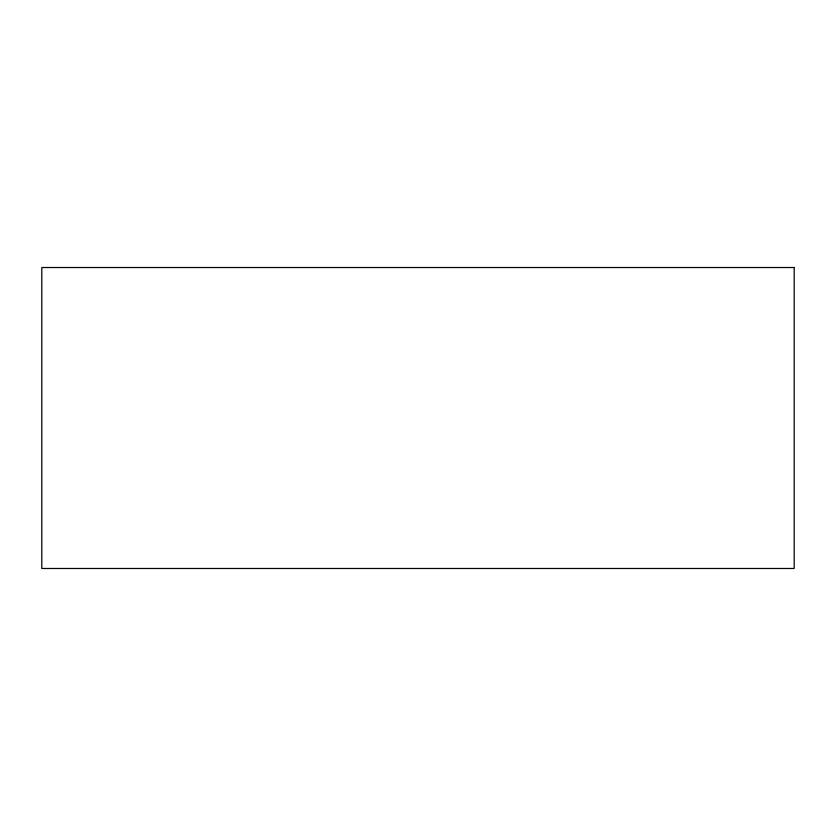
<?xml version="1.0" encoding="UTF-8"?>
<svg xmlns="http://www.w3.org/2000/svg" width="836" height="836" viewBox="0 0 836 836"><rect width="100%" height="100%" fill="white"/><g stroke="black" fill="none" stroke-linecap="round" stroke-linejoin="round"><path stroke-width="1.25" d="M794.2 267.52L41.8 267.52L41.8 568.48L794.2 568.48L794.2 267.52"/></g></svg>
